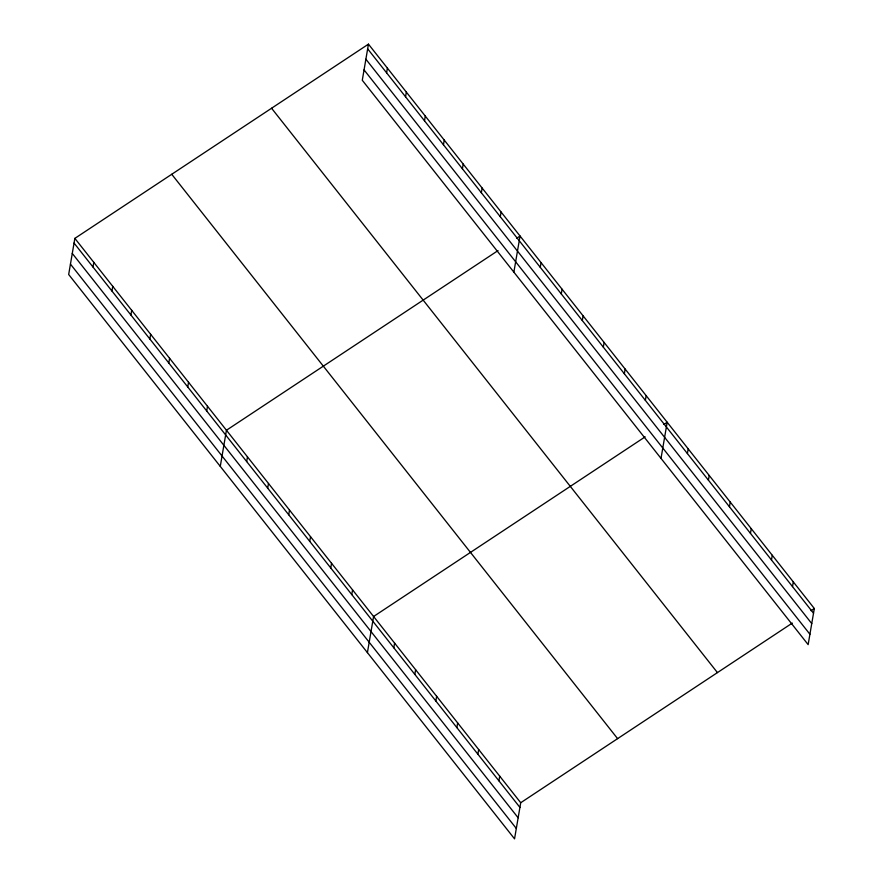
<?xml version="1.0" encoding="UTF-8"?>
<svg xmlns="http://www.w3.org/2000/svg" width="883" height="883" viewBox="0 0 883 883"><rect width="100%" height="100%" fill="white"/><g stroke="black" fill="none" stroke-linecap="round" stroke-linejoin="round"><path stroke-width="1.32" d="M368.454 44.15L362.284 80.265L808.144 644.623L814.325 608.508L368.454 44.15L74.856 238.377L68.675 274.492L514.546 838.85L520.716 802.735L792.305 623.078M93.002 267.041L93.808 262.361M111.953 291.026L112.748 286.346M130.905 315.01L131.699 310.33M149.845 338.995L150.651 334.315M168.796 362.979L169.602 358.299M187.748 386.975L188.554 382.284M206.699 410.959L207.494 406.268M220.275 466.367L226.445 430.253L498.023 250.595M246.666 461.544L247.472 456.864M267.681 488.156L268.487 483.465M288.708 514.756L289.503 510.076M386.599 72.825L387.405 68.134M309.723 541.367L310.529 536.676M405.551 96.81L406.346 92.119M330.75 567.968L331.544 563.288M424.502 120.794L425.297 116.103M351.765 594.579L352.56 589.888M443.454 144.779L444.248 140.088M367.416 652.614L373.586 616.5L645.164 436.842M462.394 168.763L463.2 164.072M393.807 647.791L394.602 643.1M481.345 192.748L482.151 188.057M414.822 674.391L415.628 669.711M500.297 216.732L501.103 212.052M435.838 700.992L436.644 696.312M513.873 272.152L520.043 236.037L516.743 238.222M456.864 727.603L457.659 722.923M540.264 267.328L541.069 262.637M477.88 754.203L478.685 749.524M561.29 293.929L562.085 289.249M498.906 780.815L499.701 776.124M582.305 320.54L583.111 315.849M603.321 347.14L604.127 342.461M624.347 373.741L625.142 369.061M645.363 400.352L646.168 395.661M661.014 458.387L667.184 422.273L663.884 424.458M687.404 453.564L688.199 448.873M708.42 480.164L709.226 475.484M729.446 506.776L730.241 502.085M750.462 533.376L751.256 528.696M771.477 559.988L772.283 555.297M792.504 586.588L793.298 581.908M811.013 610.694L814.325 608.508M367.648 48.83L813.519 613.199M365.882 59.205L811.742 623.564M364.05 69.889L809.921 634.259M271.567 108.245L717.438 672.603M171.743 174.282L617.603 738.641M74.856 238.377L520.716 802.735M74.051 243.057L519.921 807.415M72.285 253.432L518.144 817.79M70.452 264.116L516.323 828.475"/></g></svg>
